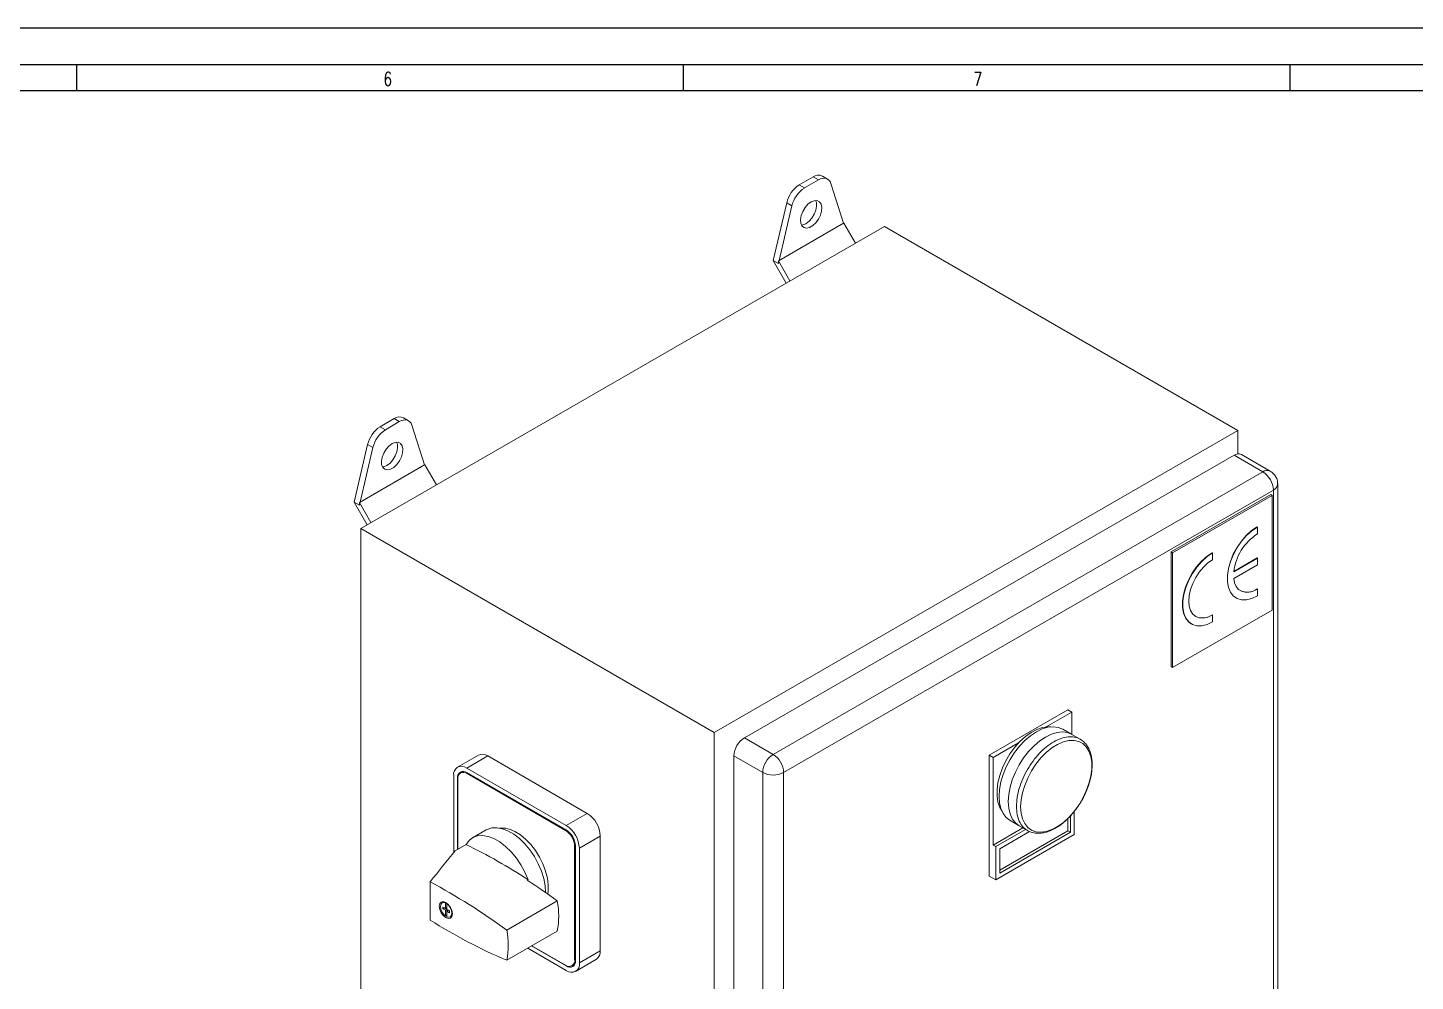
# Model space of a CAD drawing. Extents: x 4137 to 28680, y 2446 to 6814.
# Drawn here: x 5131 to 5505.6, y 4688.4 to 4946 of the extents above; entities that cross this region are included whole.
import ezdxf

# ---------------------------------------------------------------- set-up
doc = ezdxf.new("R2010")
doc.units = 0
doc.header["$LTSCALE"] = 0.5
doc.layers.get('0').update_dxf_attribs({"linetype": 'CONTINUOUS'})
doc.layers.add('DIM', color=5, linetype='CONTINUOUS')
doc.styles.get("Standard").update_dxf_attribs({"font": 'simplex.shx'})

msp = doc.modelspace()

# ---------------------------------------------------------------- linework, layer by layer
at = {"color": 7, "linetype": 'Continuous'}
for p, q in [((4298.23, 4946.02), (5980.23, 4946.02)), ((5970.23, 4936.02), (4318.23, 4936.02)), ((4325.23, 4929.02), (5963.23, 4929.02))]:
    msp.add_line(p, q, dxfattribs=at)
at = {"color": 7, "linetype": 'Continuous', "lineweight": 15}
for p, q in [((5339.28, 4903.53), (5343.04, 4905.7)), ((5344.46, 4904.89), (5340.7, 4902.72)), ((5344.46, 4904.89), (5343.04, 4905.7)), ((5346.96, 4905.14), (5345.54, 4905.95)), ((5340.7, 4902.72), (5339.28, 4903.53)), ((5351.29, 4893.18), (5347.83, 4903.97)), ((5332.26, 4883.15), (5335.91, 4898.72)), ((5337.32, 4897.9), (5333.86, 4883.12)), ((5335.91, 4898.72), (5337.32, 4897.9)), ((5351.29, 4893.18), (5333.86, 4883.12)), ((5351.35, 4893.22), (5351.29, 4893.18)), ((5354.48, 4887.81), (5351.35, 4893.22)), ((5362.31, 4892.34), (5220.89, 4810.69)), ((5457.77, 4837.23), (5362.31, 4892.34)), ((5332.26, 4883.15), (5333.68, 4882.33)), ((5335.8, 4877.03), (5332.26, 4883.15)), ((5333.86, 4883.12), (5333.68, 4883.01)), ((5333.68, 4882.33), (5333.68, 4883.01)), ((5333.68, 4883.01), (5336.8, 4877.61)), ((5226.14, 4838.22), (5229.91, 4840.39)), ((5231.32, 4839.58), (5229.91, 4840.39)), ((5233.82, 4839.82), (5232.41, 4840.64)), ((5227.56, 4837.4), (5226.14, 4838.22)), ((5231.32, 4839.58), (5227.56, 4837.4)), ((5238.16, 4827.87), (5234.69, 4838.66)), ((5316.35, 4755.59), (5457.77, 4837.23)), ((5457.77, 4830.87), (5457.77, 4837.23)), ((5219.13, 4817.84), (5222.77, 4833.41)), ((5222.77, 4833.41), (5224.18, 4832.59)), ((5224.18, 4832.59), (5220.72, 4817.8)), ((5324.48, 4754.16), (5456.71, 4830.49)), ((5456.71, 4830.49), (5464.49, 4826)), ((5466.49, 4826.2), (5458.71, 4830.69)), ((5238.16, 4827.87), (5220.72, 4817.8)), ((5238.22, 4827.9), (5238.16, 4827.87)), ((5241.34, 4822.5), (5238.22, 4827.9)), ((5464.49, 4826), (5332.26, 4749.67)), ((5468.49, 4588.39), (5468.49, 4822.74)), ((5335.09, 4744.77), (5467.32, 4821.1)), ((5466.61, 4819.88), (5439.74, 4804.37)), ((5466.97, 4819.67), (5440.1, 4804.16)), ((5466.61, 4819.88), (5466.97, 4819.67)), ((5466.97, 4788.65), (5466.97, 4819.67)), ((5467.32, 4821.1), (5467.32, 4586.76)), ((5219.13, 4817.84), (5220.54, 4817.02)), ((5222.66, 4811.72), (5219.13, 4817.84)), ((5220.72, 4817.8), (5220.54, 4817.7)), ((5220.54, 4817.02), (5220.54, 4817.7)), ((5220.54, 4817.7), (5223.66, 4812.29)), ((5220.89, 4810.69), (5220.89, 4565.73)), ((5220.89, 4810.69), (5316.35, 4755.59)), ((5463.01, 4811.1), (5462.94, 4811.14)), ((5463.01, 4811.1), (5463.01, 4809.24)), ((5439.74, 4804.37), (5439.74, 4773.34)), ((5439.74, 4804.37), (5440.1, 4804.16)), ((5440.1, 4804.16), (5440.1, 4773.13)), ((5450.92, 4804.12), (5450.84, 4804.16)), ((5450.92, 4804.12), (5450.92, 4802.26)), ((5456.61, 4799.03), (5463.01, 4802.72)), ((5456.61, 4797.17), (5463.01, 4800.86)), ((5456.62, 4799.12), (5462.94, 4802.76)), ((5463.01, 4802.72), (5462.94, 4802.76)), ((5463.01, 4802.72), (5463.01, 4800.86)), ((5457.24, 4791.96), (5457.31, 4791.92)), ((5463.01, 4794.35), (5462.94, 4794.39)), ((5463.01, 4794.35), (5463.01, 4792.48)), ((5440.1, 4773.13), (5466.97, 4788.65)), ((5445.15, 4784.98), (5445.22, 4784.94)), ((5450.92, 4787.37), (5450.84, 4787.41)), ((5450.92, 4787.37), (5450.92, 4785.5)), ((5439.74, 4773.34), (5440.1, 4773.13)), ((5411.81, 4761.7), (5390.6, 4749.46)), ((5411.81, 4761.7), (5412.87, 4761.09)), ((5412.87, 4761.09), (5406.01, 4757.13)), ((5412.87, 4755.09), (5412.87, 4761.09)), ((5316.35, 4755.59), (5316.35, 4510.62)), ((5412.62, 4755.22), (5410.45, 4756.48)), ((5415.15, 4753.78), (5412.93, 4755.06)), ((5332.26, 4749.67), (5324.48, 4754.16)), ((5398.52, 4752.81), (5391.66, 4748.85)), ((5252.69, 4749.5), (5247.03, 4746.24)), ((5249.53, 4745.99), (5255.19, 4749.25)), ((5282.06, 4733.74), (5255.19, 4749.25)), ((5321.66, 4749.26), (5329.43, 4744.77)), ((5321.66, 4514.91), (5321.66, 4749.26)), ((5390.6, 4749.46), (5390.6, 4716.8)), ((5390.6, 4749.46), (5391.66, 4748.85)), ((5391.66, 4748.85), (5391.66, 4725.17)), ((5246, 4743.95), (5246, 4723.15)), ((5247.06, 4724.03), (5247.06, 4743.33)), ((5247.13, 4743.05), (5247.13, 4724.07)), ((5248.61, 4745.09), (5247.85, 4744.65)), ((5276.4, 4730.48), (5249.53, 4745.99)), ((5249.53, 4744.76), (5276.4, 4729.25)), ((5276.19, 4729.13), (5249.6, 4744.48)), ((5329.43, 4744.77), (5329.43, 4510.42)), ((5335.09, 4510.42), (5335.09, 4744.77)), ((5282.06, 4733.74), (5276.4, 4730.48)), ((5396.21, 4731.82), (5398.39, 4730.56)), ((5411.81, 4729.04), (5411.81, 4732.31)), ((5412.52, 4728.64), (5412.52, 4733.04)), ((5413.58, 4728.02), (5413.58, 4734.27)), ((5254.76, 4729.26), (5251.08, 4727.13)), ((5258.86, 4729.72), (5258.79, 4729.68)), ((5399.68, 4729.8), (5391.66, 4725.17)), ((5400.39, 4729.39), (5392.37, 4724.76)), ((5392.37, 4715.78), (5413.58, 4728.02)), ((5393.43, 4718.43), (5411.81, 4729.04)), ((5401.51, 4728.81), (5393.43, 4724.15)), ((5393.43, 4717.61), (5412.52, 4728.64)), ((5398.68, 4730.38), (5400.9, 4729.1)), ((5412.52, 4728.64), (5411.81, 4729.04)), ((5249.33, 4725.34), (5246.4, 4723.65)), ((5278.66, 4694.14), (5278.66, 4724.84)), ((5278.88, 4724.96), (5278.88, 4693.94)), ((5279.94, 4724.35), (5285.59, 4727.62)), ((5279.94, 4693.32), (5279.94, 4724.35)), ((5285.59, 4696.59), (5285.59, 4727.62)), ((5392.37, 4724.76), (5391.66, 4725.17)), ((5392.37, 4724.76), (5392.37, 4715.78)), ((5393.43, 4724.15), (5393.43, 4717.61)), ((5390.6, 4716.8), (5392.37, 4715.78)), ((5239.63, 4715.22), (5239.63, 4704.9)), ((5265.87, 4715.67), (5266.08, 4715.8)), ((5243.39, 4709.86), (5242.88, 4709.56)), ((5243.89, 4709.65), (5243.75, 4709.56)), ((5243.75, 4709.56), (5243.75, 4708.05)), ((5244.18, 4708.3), (5244.18, 4709.44)), ((5244.19, 4709.31), (5244.28, 4709.36)), ((5244.19, 4707.8), (5244.19, 4709.31)), ((5260.32, 4702.2), (5273.97, 4710.07)), ((5243.75, 4708.05), (5243.09, 4708.43)), ((5243.09, 4708.43), (5243.09, 4707.92)), ((5243.52, 4708.17), (5243.09, 4707.92)), ((5243.09, 4707.92), (5243.75, 4707.54)), ((5243.52, 4708.17), (5243.52, 4708.18)), ((5244.18, 4707.79), (5243.52, 4708.17)), ((5244.18, 4708.3), (5243.75, 4708.05)), ((5244.18, 4707.79), (5243.75, 4707.54)), ((5243.75, 4707.54), (5243.75, 4706.03)), ((5243.75, 4706.03), (5244.18, 4706.28)), ((5244.18, 4706.28), (5244.18, 4707.79)), ((5244.86, 4707.41), (5244.19, 4707.8)), ((5244.63, 4707.54), (5244.19, 4707.29)), ((5244.19, 4705.77), (5244.19, 4707.29)), ((5244.19, 4707.29), (5244.86, 4706.9)), ((5244.86, 4707.4), (5244.63, 4707.54)), ((5244.86, 4706.9), (5244.86, 4707.41)), ((5245.06, 4705.77), (5245.57, 4706.07)), ((5260.32, 4694.04), (5273.97, 4701.92)), ((5265.98, 4697.3), (5276.4, 4691.28)), ((5276.4, 4692.51), (5267.04, 4697.91)), ((5267.11, 4697.95), (5276.19, 4692.71)), ((5278.9, 4691.03), (5284.56, 4694.3)), ((5285.59, 4696.59), (5279.94, 4693.32)), ((5277.94, 4692.54), (5278.7, 4692.98))]:
    msp.add_line(p, q, dxfattribs=at)
at = {"color": 8, "linetype": 'Continuous', "lineweight": 15}
for p, q in [((5247.15, 4743.39), (5247.06, 4743.33)), ((5249.6, 4744.48), (5249.81, 4744.6)), ((5276.4, 4729.25), (5276.19, 4729.13)), ((5278.66, 4724.84), (5278.88, 4724.96)), ((5278.88, 4694.26), (5278.66, 4694.14)), ((5276.4, 4692.51), (5276.49, 4692.56))]:
    msp.add_line(p, q, dxfattribs=at)
at = {"color": 7, "linetype": 'Continuous', "lineweight": 15, "flags": 128}
for points in [[(5347.83, 4903.97), (5347.62, 4904.45), (5347.33, 4904.84), (5346.97, 4905.13), (5346.55, 4905.3), (5346.08, 4905.37), (5345.56, 4905.32), (5345.01, 4905.16), (5344.46, 4904.89)], [(5342.52, 4898.95), (5343.37, 4899.29), (5344.15, 4899.31), (5344.78, 4899), (5345.21, 4898.38), (5345.41, 4897.52), (5345.34, 4896.49), (5345.03, 4895.38), (5344.49, 4894.29), (5343.77, 4893.31), (5342.95, 4892.54), (5342.08, 4892.04), (5341.26, 4891.86), (5340.54, 4892.01), (5340.01, 4892.48), (5339.69, 4893.23), (5339.62, 4894.18), (5339.82, 4895.27), (5340.25, 4896.38), (5340.88, 4897.43), (5341.66, 4898.31), (5342.52, 4898.95)], [(5341.1, 4893.07), (5341.96, 4893.71), (5342.73, 4894.6), (5343.37, 4895.64), (5343.8, 4896.75), (5343.99, 4897.84), (5343.93, 4898.8), (5343.73, 4899.34)], [(5339.88, 4892.68), (5340.25, 4892.73), (5341.1, 4893.07)], [(5234.69, 4838.66), (5234.49, 4839.14), (5234.2, 4839.53), (5233.84, 4839.81), (5233.41, 4839.99), (5232.94, 4840.06), (5232.42, 4840.01), (5231.88, 4839.85), (5231.32, 4839.58)], [(5229.38, 4833.64), (5230.23, 4833.98), (5231.01, 4834), (5231.65, 4833.69), (5232.08, 4833.07), (5232.27, 4832.21), (5232.21, 4831.18), (5231.89, 4830.07), (5231.35, 4828.97), (5230.64, 4828), (5229.81, 4827.23), (5228.95, 4826.73), (5228.12, 4826.55), (5227.41, 4826.7), (5226.87, 4827.17), (5226.55, 4827.91), (5226.49, 4828.87), (5226.68, 4829.95), (5227.11, 4831.07), (5227.75, 4832.11), (5228.52, 4833), (5229.38, 4833.64)], [(5227.96, 4827.76), (5228.82, 4828.4), (5229.6, 4829.28), (5230.23, 4830.33), (5230.66, 4831.44), (5230.86, 4832.53), (5230.79, 4833.48), (5230.6, 4834.03)], [(5226.75, 4827.37), (5227.11, 4827.41), (5227.96, 4827.76)], [(5462.94, 4811.14), (5461.45, 4810.13), (5460.02, 4808.83), (5458.69, 4807.3), (5457.51, 4805.58), (5456.5, 4803.73), (5455.72, 4801.82), (5455.18, 4799.9), (5454.91, 4798.06), (5454.91, 4796.34), (5455.18, 4794.81), (5455.72, 4793.52), (5456.5, 4792.51), (5457.24, 4791.96)], [(5463.01, 4811.1), (5461.53, 4810.09), (5460.09, 4808.79), (5458.76, 4807.26), (5457.58, 4805.54), (5456.57, 4803.69), (5455.79, 4801.78), (5455.25, 4799.86), (5454.98, 4798.02), (5454.98, 4796.3), (5455.25, 4794.77), (5455.79, 4793.48), (5456.57, 4792.47), (5457.58, 4791.78), (5458.76, 4791.43), (5460.09, 4791.43), (5461.53, 4791.79), (5463.01, 4792.48)], [(5450.84, 4804.16), (5449.36, 4803.15), (5447.93, 4801.85), (5446.6, 4800.32), (5445.41, 4798.6), (5444.41, 4796.75), (5443.63, 4794.84), (5443.09, 4792.92), (5442.82, 4791.08), (5442.82, 4789.36), (5443.09, 4787.83), (5443.63, 4786.54), (5444.41, 4785.53), (5445.15, 4784.98)], [(5450.92, 4804.12), (5449.43, 4803.11), (5448, 4801.81), (5446.67, 4800.28), (5445.48, 4798.56), (5444.48, 4796.71), (5443.7, 4794.8), (5443.16, 4792.88), (5442.89, 4791.04), (5442.89, 4789.32), (5443.16, 4787.79), (5443.7, 4786.5), (5444.48, 4785.49), (5445.48, 4784.8), (5446.67, 4784.45), (5448, 4784.45), (5449.43, 4784.81), (5450.92, 4785.5)], [(5450.92, 4802.26), (5449.66, 4801.39), (5448.45, 4800.27), (5447.33, 4798.94), (5446.36, 4797.45), (5445.55, 4795.85), (5444.96, 4794.22), (5444.59, 4792.61), (5444.47, 4791.09), (5444.59, 4789.71), (5444.96, 4788.52), (5445.55, 4787.58), (5446.36, 4786.91), (5447.33, 4786.55), (5448.45, 4786.51), (5449.66, 4786.78), (5450.92, 4787.37)], [(5456.61, 4797.17), (5456.86, 4796), (5457.31, 4795.02), (5457.94, 4794.26), (5458.74, 4793.74), (5459.68, 4793.49), (5460.73, 4793.51), (5461.85, 4793.8), (5463.01, 4794.35)], [(5407.21, 4757.12), (5406.38, 4757.15), (5404.94, 4756.95), (5403.42, 4756.43), (5401.88, 4755.62), (5400.35, 4754.51), (5398.86, 4753.16), (5397.47, 4751.59), (5396.2, 4749.84), (5395.08, 4747.97), (5394.15, 4746), (5393.44, 4744.01), (5392.95, 4742.04), (5392.7, 4740.13), (5392.7, 4738.35), (5392.95, 4736.73), (5393.44, 4735.32), (5394.05, 4734.29)], [(5410.45, 4756.48), (5409.24, 4756.97), (5407.9, 4757.15), (5406.44, 4757), (5404.9, 4756.54), (5403.33, 4755.78), (5401.75, 4754.72), (5400.22, 4753.41), (5398.76, 4751.87), (5397.41, 4750.14), (5396.21, 4748.26), (5395.18, 4746.28), (5394.36, 4744.25), (5393.75, 4742.22), (5393.38, 4740.23), (5393.26, 4738.34), (5393.38, 4736.59), (5393.75, 4735.03), (5394.36, 4733.69), (5395.18, 4732.62), (5396.21, 4731.82), (5396.21, 4731.82)], [(5412.93, 4755.06), (5411.72, 4755.55), (5410.38, 4755.73), (5408.92, 4755.59), (5407.38, 4755.12), (5405.8, 4754.36), (5404.23, 4753.3), (5402.69, 4751.99), (5401.23, 4750.45), (5399.88, 4748.72), (5398.68, 4746.84), (5397.65, 4744.86), (5396.82, 4742.82), (5396.22, 4740.79), (5395.85, 4738.8), (5395.73, 4736.9), (5395.85, 4735.16), (5396.22, 4733.59), (5396.82, 4732.26), (5397.65, 4731.18), (5398.68, 4730.38), (5398.68, 4730.38)], [(5399.07, 4735.5), (5399.19, 4733.79), (5399.56, 4732.27), (5400.17, 4730.98), (5401, 4729.95), (5402.02, 4729.2), (5403.22, 4728.76), (5404.56, 4728.64), (5406.01, 4728.84), (5407.53, 4729.36), (5409.07, 4730.18), (5410.61, 4731.29), (5412.1, 4732.64), (5413.5, 4734.21), (5414.77, 4735.96), (5415.89, 4737.85), (5416.82, 4739.81), (5417.54, 4741.81), (5418.03, 4743.79), (5418.27, 4745.7), (5418.27, 4747.48), (5418.03, 4749.1), (5417.54, 4750.52), (5416.82, 4751.68), (5415.89, 4752.58), (5414.77, 4753.17), (5413.5, 4753.45), (5412.1, 4753.41), (5410.61, 4753.05), (5409.07, 4752.38), (5407.53, 4751.41), (5406.01, 4750.18), (5404.56, 4748.71), (5403.22, 4747.04), (5402.02, 4745.22), (5401, 4743.29), (5400.17, 4741.3), (5399.56, 4739.31), (5399.19, 4737.36), (5399.07, 4735.5)], [(5270.82, 4712.33), (5270.69, 4714.17), (5270.31, 4716.12), (5269.68, 4718.12), (5268.84, 4720.11), (5267.79, 4722.04), (5266.56, 4723.85), (5265.2, 4725.49), (5263.74, 4726.92), (5262.21, 4728.1), (5260.65, 4729), (5259.12, 4729.59), (5257.66, 4729.86), (5256.29, 4729.8), (5255.06, 4729.41), (5254.76, 4729.26)], [(5271.45, 4711.89), (5271.55, 4712.74), (5271.55, 4714.45), (5271.3, 4716.27), (5270.81, 4718.16), (5270.09, 4720.06), (5269.17, 4721.92), (5268.06, 4723.68), (5266.81, 4725.3), (5265.44, 4726.72), (5264, 4727.91), (5262.53, 4728.83), (5261.06, 4729.46), (5259.66, 4729.77), (5258.36, 4729.77)], [(5258.71, 4729.7), (5258.9, 4729.72), (5260.01, 4729.72)], [(5249.33, 4725.34), (5250.16, 4726.42), (5251.2, 4727.2), (5252.44, 4727.65), (5253.82, 4727.75), (5255.31, 4727.51), (5256.88, 4726.92), (5258.46, 4726.02), (5260.03, 4724.82), (5261.53, 4723.35), (5262.93, 4721.67), (5264.17, 4719.81), (5265.23, 4717.84), (5266.08, 4715.8)], [(5242.11, 4708.63), (5242.24, 4709.34), (5242.62, 4709.78), (5243.2, 4709.89), (5243.87, 4709.65), (5244.55, 4709.11), (5245.12, 4708.34), (5245.51, 4707.45), (5245.64, 4706.59), (5245.51, 4705.89), (5245.12, 4705.45), (5244.55, 4705.34), (5243.87, 4705.57), (5243.2, 4706.12), (5242.62, 4706.89), (5242.24, 4707.77), (5242.11, 4708.63)], [(5243.75, 4706.03), (5243.23, 4706.53), (5242.8, 4707.17), (5242.52, 4707.88), (5242.42, 4708.56), (5242.52, 4709.13), (5242.8, 4709.51), (5243.23, 4709.66), (5243.75, 4709.56)], [(5244.19, 4709.31), (5244.71, 4708.81), (5245.14, 4708.16), (5245.42, 4707.46), (5245.52, 4706.78), (5245.42, 4706.21), (5245.14, 4705.82), (5244.71, 4705.67), (5244.19, 4705.77)]]:
    msp.add_lwpolyline(points, dxfattribs=at)
at = {"color": 7, "linetype": 'Continuous', "lineweight": 15}
for centre, radius, start, end in [((5344.5, 4903.69), 2.49, 65.3422, 125.9691), ((5343.54, 4896.96), 7.83, 122.922, 167.0068), ((5344.95, 4896.14), 7.83, 122.922, 167.0068), ((5231.37, 4838.38), 2.49, 65.3418, 125.9693), ((5230.4, 4831.65), 7.83, 122.9221, 167.0067), ((5231.82, 4830.83), 7.83, 122.9221, 167.0067), ((5457.89, 4828.86), 2.01, 65.6929, 125.6172), ((5461.18, 4820.82), 6.15, 2.6056, 57.3943), ((5470.72, 4797.29), 14.22, 122.8576, 172.9928), ((5460.27, 4798.08), 4.56, 245.4686, 305.8422), ((5448.17, 4791.14), 4.59, 245.6933, 305.6175), ((5327.8, 4748.98), 6.15, 122.6056, 177.3945), ((5253.72, 4747.21), 2.51, 54.3823, 114.307), ((5335.58, 4744.49), 6.15, 122.6056, 177.3945), ((5328.95, 4744.49), 6.15, 2.6056, 57.3943), ((5248.15, 4744.3), 2.18, 50.7968, 189.2138), ((5248.57, 4743.58), 1.53, 50.7966, 189.2141), ((5248.64, 4743.29), 1.53, 50.7966, 189.2141), ((5332.26, 4750.23), 6.15, 242.6096, 297.3904), ((5277.92, 4727.27), 7.68, 2.6056, 57.3945), ((5273.29, 4724.6), 5.38, 2.6054, 57.3946), ((5272.26, 4724), 7.68, 2.6056, 57.3945), ((5273.5, 4724.72), 5.38, 2.6054, 57.3946), ((5180.52, 4585.04), 156.26, 56.8026, 63.876), ((5160.39, 4566.4), 168.6, 53.6501, 61.9671), ((5166.68, 4563.51), 181.64, 53.7925, 56.9), ((5251.85, 4706), 22.5, 349.5545, 10.4455), ((5318.22, 4829.44), 147.26, 237.7468, 246.8496), ((5238.2, 4698.12), 22.5, 349.5545, 10.4455), ((5283.16, 4696.31), 2.45, 304.851, 6.4612), ((5277.16, 4693.9), 1.53, 230.7966, 9.2141), ((5277.37, 4693.69), 1.53, 230.7966, 9.2141), ((5277.78, 4692.97), 2.18, 230.7965, 9.2142)]:
    msp.add_arc(centre, radius, start, end, dxfattribs=at)
at = {"color": 8, "linetype": 'Continuous', "lineweight": 15}
for centre, start, end in [((5465.66, 4824.42), 64.907, 126.3293), ((5466.53, 4822.91), 293.6721, 355.1574)]:
    msp.add_arc(centre, 1.97, start, end, dxfattribs=at)
at = {"color": 7, "linetype": 'Continuous', "lineweight": 15}
msp.add_ellipse((5231.48, 4568.03), major_axis=(180.79, 279.97), ratio=0.237277, start_param=1.141161, end_param=1.176359, dxfattribs=at)
for points, knots in [([(5468.46, 4822.74), (5468.47, 4822.85), (5468.51, 4823.34), (5468.26, 4824.21), (5467.71, 4825.19), (5467.07, 4825.85), (5466.62, 4826.1), (5466.48, 4826.18)], [0, 0, 0, 0, 0.080143, 0.351886, 0.63319, 0.884648, 1, 1, 1, 1]), ([(5417.39, 4741.23), (5417.52, 4741.65), (5417.81, 4742.54), (5418.13, 4743.93), (5418.34, 4745.37), (5418.42, 4746.79), (5418.35, 4748.17), (5418.13, 4749.48), (5417.75, 4750.69), (5417.2, 4751.8), (5416.47, 4752.76), (5415.8, 4753.41), (5415.34, 4753.64), (5415.23, 4753.7)], [0, 0, 0, 0, 0.079256, 0.170298, 0.264321, 0.360476, 0.458182, 0.557169, 0.657331, 0.758873, 0.862402, 0.969312, 1, 1, 1, 1]), ([(5415.52, 4737.11), (5415.86, 4737.75), (5416.35, 4738.63), (5416.93, 4739.98), (5417.23, 4740.72), (5417.38, 4741.2), (5417.39, 4741.23)], [0, 0, 0, 0, 0.47089, 0.661427, 0.975733, 1, 1, 1, 1]), ([(5413.67, 4734.39), (5413.78, 4734.52), (5414.14, 4734.98), (5414.77, 4735.88), (5415.26, 4736.68), (5415.52, 4737.11)], [0, 0, 0, 0, 0.149928, 0.544206, 1, 1, 1, 1]), ([(5400.82, 4729.18), (5401.09, 4729.02), (5401.75, 4728.63), (5402.95, 4728.36), (5404.31, 4728.32), (5405.68, 4728.54), (5407.07, 4729), (5408.45, 4729.68), (5409.8, 4730.55), (5411.06, 4731.56), (5412.22, 4732.68), (5413.08, 4733.63), (5413.54, 4734.22), (5413.67, 4734.39)], [0, 0, 0, 0, 0.07522, 0.187651, 0.289213, 0.391234, 0.492811, 0.593337, 0.692199, 0.788545, 0.879764, 0.964348, 1, 1, 1, 1])]:
    msp.add_open_spline(points, degree=3, knots=knots, dxfattribs=at)
at = {"color": 8, "linetype": 'Continuous', "lineweight": 15}
for points, knots in [([(5415.23, 4753.72), (5415.2, 4753.74), (5414.76, 4754.11), (5413.64, 4754.4), (5411.91, 4754.51), (5410, 4754.06), (5408.03, 4753.15), (5406.05, 4751.78), (5404.14, 4750.02), (5402.39, 4747.92), (5400.85, 4745.58), (5399.59, 4743.08), (5398.66, 4740.51), (5398.06, 4737.97), (5397.99, 4736.4), (5397.95, 4735.62)], [0, 0, 0, 0, 0.005119, 0.088026, 0.170933, 0.253839, 0.336746, 0.419653, 0.502559, 0.585466, 0.668373, 0.75128, 0.834187, 0.917094, 1, 1, 1, 1]), ([(5397.95, 4735.62), (5397.99, 4734.88), (5398.06, 4733.4), (5398.66, 4731.56), (5399.56, 4730.07), (5400.41, 4729.46), (5400.82, 4729.16)], [0, 0, 0, 0, 0.25392, 0.507839, 0.761759, 1, 1, 1, 1])]:
    msp.add_open_spline(points, degree=3, knots=knots, dxfattribs=at)
at = {"layer": 'DIM', "color": 7}
for p, q in [((5144.23, 4929.02), (5144.23, 4936.02)), ((5308.03, 4929.02), (5308.03, 4936.02)), ((5471.83, 4929.02), (5471.83, 4936.02))]:
    msp.add_line(p, q, dxfattribs=at)

# ---------------------------------------------------------------- texts
at = {"layer": 'DIM', "color": 7, "width": 0.75}
for s, p in [('6', (5227.03, 4930.3)), ('7', (5386.32, 4930.3))]:
    msp.add_text(s, height=3.7, dxfattribs=at).set_placement(p)

doc.saveas('drawing.dxf')
